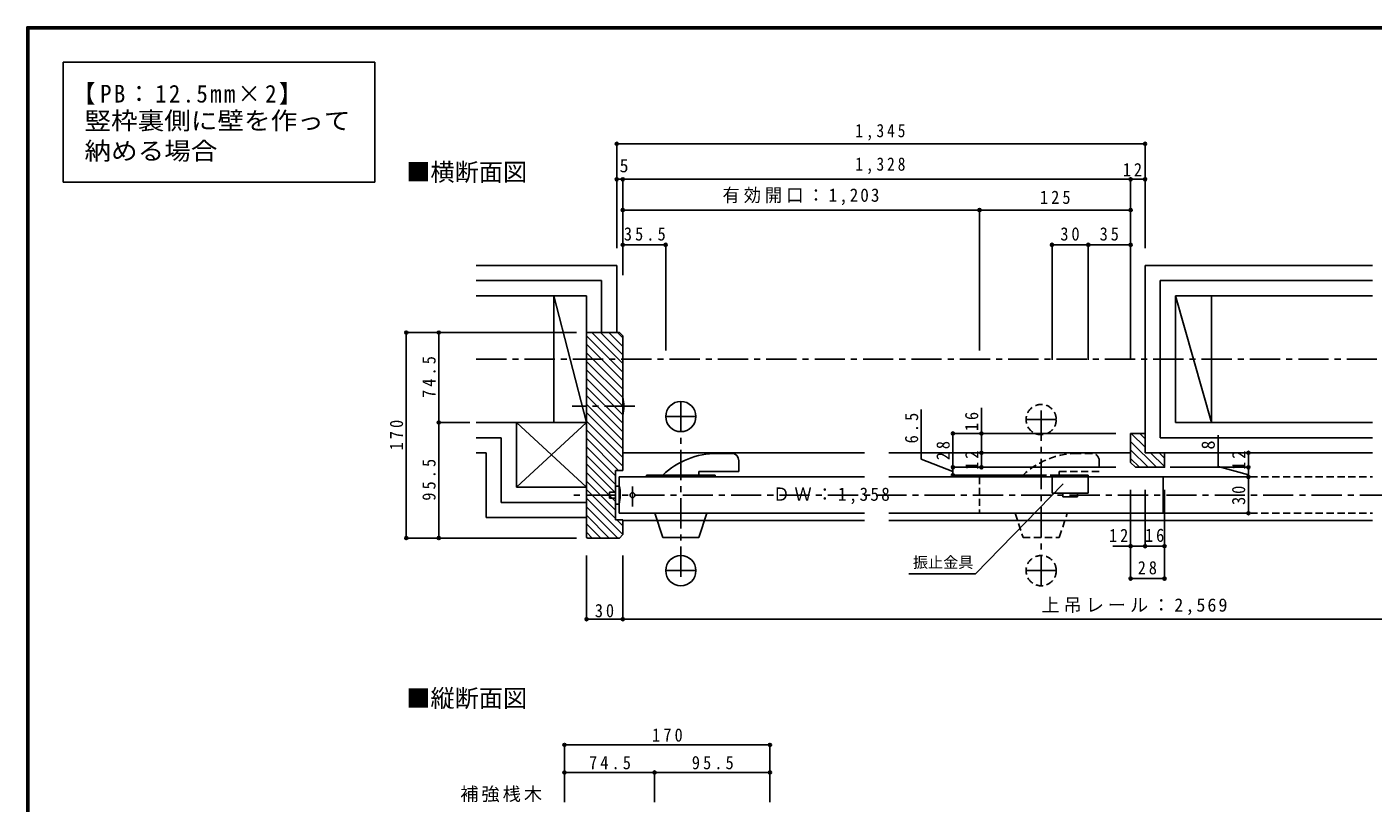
# Model space of a CAD drawing. Units: millimetres at full size, sheet at 1:5. Extents: x -1000 to 950, y -718 to 696.
# Drawn here: x -1000 to 113, y 54 to 696 of the extents above; entities that cross this region are included whole.
import ezdxf
from ezdxf.enums import TextEntityAlignment as Align

# ---------------------------------------------------------------- set-up
doc = ezdxf.new("R2010")
doc.units = ezdxf.units.MM
doc.header["$LTSCALE"] = 5
doc.header["$PDMODE"] = 32
doc.header["$PDSIZE"] = 2.5
doc.linetypes.add('CHAIN1', pattern=[8, 5, -1, 1, -1])
doc.linetypes.add('DASHED1', pattern=[1.8, 1.2, -0.6])
for name, color, linetype in [('0-1_通り芯', 4, 'CHAIN1'), ('0-2_柱', 7, 'Continuous'), ('0-3_仕上げ', 2, 'Continuous'), ('0-4_枠', 3, 'Continuous'), ('0-5_ケーシング', 3, 'Continuous'), ('0-6_扉', 6, 'Continuous'), ('0-7_金物', 7, 'Continuous'), ('0-9_その他構成部品', 4, 'DASHED1'), ('0-A_文字', 7, 'Continuous'), ('0-B_寸法', 7, 'Continuous'), ('0-C_ハッチ', 4, 'Continuous'), ('F-1_枠', 6, 'Continuous')]:
    doc.layers.add(name, color=color, linetype=linetype)
doc.styles.add('ＭＳ ゴシック', font='')
doc.styles.get('ＭＳ ゴシック').set_extended_font_data('MS Gothic')

msp = doc.modelspace()

# ---------------------------------------------------------------- linework, layer by layer
at = {"layer": '0-1_通り芯'}
for p, q in [((-628.517, 420.984), (367.312, 420.984)), ((-497.253, 381.984), (-548.959, 381.984)), ((-499.208, 299.127), (-499.208, 315.604)), ((367.312, 308.484), (-548.959, 308.484))]:
    msp.add_line(p, q, dxfattribs=at)
at = {"layer": '0-1_通り芯', "linetype": 'Continuous'}
msp.add_circle((-499.215, 308.484), 2, dxfattribs=at)
at = {"layer": '0-2_柱'}
for p, q in [((-537.208, 368.484), (-564.208, 473.484)), ((-564.208, 368.484), (-564.208, 473.484)), ((-537.208, 442.984), (-537.208, 473.484)), ((-50.208, 473.484), (-20.208, 368.484)), ((-50.208, 473.484), (-50.208, 368.484)), ((-20.208, 473.484), (-20.208, 368.484)), ((-595.208, 314.984), (-537.208, 368.484)), ((-595.208, 368.484), (-537.208, 314.984))]:
    msp.add_line(p, q, dxfattribs=at)
at = {"layer": '0-3_仕上げ'}
for p, q in [((-512.208, 498.484), (-628.517, 498.484)), ((-512.208, 442.984), (-512.208, 498.484)), ((-75.208, 498.484), (-75.208, 343.484)), ((112.792, 498.484), (-75.208, 498.484)), ((-524.708, 485.984), (-628.517, 485.984)), ((-524.708, 442.984), (-524.708, 485.984)), ((-537.208, 473.484), (-628.517, 473.484)), ((112.792, 473.484), (-50.208, 473.484)), ((-537.208, 368.484), (-628.517, 368.484)), ((-595.208, 314.984), (-595.208, 368.484)), ((-50.208, 368.484), (112.792, 368.484)), ((-607.708, 355.984), (-628.517, 355.984)), ((-607.708, 302.484), (-607.708, 355.984)), ((-62.708, 355.984), (112.792, 355.984)), ((-620.208, 343.484), (-628.517, 343.484)), ((-620.208, 289.984), (-620.208, 343.484)), ((-75.208, 343.484), (112.792, 343.484)), ((-595.208, 314.984), (-537.208, 314.984)), ((-607.708, 302.484), (-537.208, 302.484)), ((-620.208, 289.984), (-537.208, 289.984))]:
    msp.add_line(p, q, dxfattribs=at)
msp.add_lwpolyline([(112.792, 485.984), (-62.708, 485.984), (-62.708, 355.984)], dxfattribs=at)
at = {"layer": '0-4_枠'}
for p, q in [((-537.208, 442.984), (-510.037, 442.984)), ((-537.208, 273.984), (-537.208, 442.984)), ((-507.208, 440.155), (-510.037, 442.984)), ((-507.208, 440.155), (-507.208, 328.984)), ((-507.208, 343.484), (-307.208, 343.484)), ((-287.208, 343.484), (-87.208, 343.484)), ((-513.208, 328.984), (-513.208, 287.984)), ((-513.208, 328.984), (-507.208, 328.984)), ((-513.208, 287.984), (-507.208, 287.984)), ((-507.208, 287.984), (-507.208, 275.812)), ((-307.208, 287.484), (-507.208, 287.484)), ((112.792, 287.484), (-287.208, 287.484)), ((-536.208, 272.984), (-510.037, 272.984)), ((-510.037, 272.984), (-507.208, 275.812))]:
    msp.add_line(p, q, dxfattribs=at)
msp.add_arc((-536.208, 273.984), 1, 180, 270, dxfattribs=at)
at = {"layer": '0-5_ケーシング'}
msp.add_line((-59.208, 343.484), (-75.208, 343.484), dxfattribs=at)
for points in [[(-83.208, 331.484), (-87.208, 335.484), (-87.208, 359.484)], [(-75.208, 343.484), (-75.208, 359.484), (-87.208, 359.484)], [(-83.208, 331.484), (-59.208, 331.484), (-59.208, 343.484)]]:
    msp.add_lwpolyline(points, dxfattribs=at)
at = {"layer": '0-6_扉'}
for p, q in [((-510.208, 323.484), (-307.208, 323.484)), ((-510.208, 323.484), (-510.208, 293.484)), ((-287.208, 323.484), (-60.208, 323.484)), ((-60.208, 293.484), (-60.208, 323.484)), ((-510.208, 293.484), (-307.208, 293.484)), ((-287.208, 293.484), (-60.208, 293.484))]:
    msp.add_line(p, q, dxfattribs=at)
at = {"layer": '0-6_扉', "linetype": 'DASHED1'}
for p, q in [((-212.208, 323.484), (-212.208, 293.484)), ((-60.208, 323.484), (112.792, 323.484)), ((-60.208, 293.484), (112.792, 293.484))]:
    msp.add_line(p, q, dxfattribs=at)
at = {"layer": '0-7_金物'}
for p, q in [((-152.208, 324.984), (-152.208, 309.984)), ((-122.208, 324.984), (-152.208, 324.984)), ((-122.208, 324.984), (-122.208, 309.984)), ((-513.216, 305.984), (-518.216, 305.999)), ((-510.231, 300.975), (-513.231, 300.984)), ((-122.208, 309.984), (-152.208, 309.984)), ((-143.208, 309.984), (-143.208, 306.984)), ((-131.208, 306.984), (-143.208, 306.984)), ((-131.208, 309.984), (-131.208, 306.984))]:
    msp.add_line(p, q, dxfattribs=at)
for points in [[(-510.186, 315.975), (-513.186, 315.984), (-513.231, 300.984)], [(-513.201, 310.984), (-518.201, 310.999), (-518.216, 305.999)]]:
    msp.add_lwpolyline(points, dxfattribs=at)
for centre in [(-537.659, 382.066), (-540.659, 308.566)]:
    msp.add_arc(centre, 31.361, 345.9924, 13.66501, dxfattribs=at)
at = {"layer": '0-9_その他構成部品', "linetype": 'CHAIN1'}
for p, q in [((-459.215, 385.984), (-459.215, 235.984)), ((-161.208, 233.484), (-161.208, 383.484)), ((-471.715, 373.484), (-446.715, 373.484)), ((-148.708, 370.984), (-173.708, 370.984)), ((-471.715, 245.984), (-446.715, 245.984)), ((-148.708, 245.984), (-173.708, 245.984))]:
    msp.add_line(p, q, dxfattribs=at)
at = {"layer": '0-9_その他構成部品', "linetype": 'Continuous'}
for p, q in [((-417.208, 342.984), (-429.215, 342.984)), ((-411.208, 336.984), (-411.208, 327.984)), ((-487.708, 324.984), (-430.708, 324.984)), ((-487.708, 324.984), (-487.708, 323.484)), ((-444.208, 327.984), (-444.208, 324.984)), ((-444.208, 327.984), (-411.208, 327.984)), ((-430.708, 324.984), (-430.708, 323.484)), ((-480.708, 293.484), (-474.208, 273.484)), ((-444.208, 273.484), (-437.708, 293.484)), ((-474.208, 273.484), (-444.208, 273.484))]:
    msp.add_line(p, q, dxfattribs=at)
at = {"layer": '0-9_その他構成部品'}
for p, q in [((-119.208, 342.984), (-131.215, 342.984)), ((-113.208, 336.984), (-113.208, 327.984)), ((-189.708, 324.984), (-132.708, 324.984)), ((-189.708, 324.984), (-189.708, 323.484)), ((-146.208, 327.984), (-146.208, 324.984)), ((-146.208, 327.984), (-113.208, 327.984)), ((-132.708, 324.984), (-132.708, 323.484)), ((-182.708, 293.484), (-176.208, 273.484)), ((-146.208, 273.484), (-139.708, 293.484)), ((-176.208, 273.484), (-146.208, 273.484))]:
    msp.add_line(p, q, dxfattribs=at)
at = {"layer": '0-9_その他構成部品', "linetype": 'Continuous'}
for centre in [(-459.215, 373.484), (-459.215, 245.984)]:
    msp.add_circle(centre, 12.5, dxfattribs=at)
at = {"layer": '0-9_その他構成部品'}
for centre in [(-161.208, 370.984), (-161.208, 245.984)]:
    msp.add_circle(centre, 12.5, dxfattribs=at)
at = {"layer": '0-9_その他構成部品', "linetype": 'Continuous'}
for centre, radius, start, end in [((-429.215, 277.751), 65.233, 90, 133.60898), ((-417.208, 336.984), 6, 0, 90)]:
    msp.add_arc(centre, radius, start, end, dxfattribs=at)
at = {"layer": '0-9_その他構成部品'}
for centre, radius, start, end in [((-131.215, 277.751), 65.233, 90, 133.60898), ((-119.208, 336.984), 6, 0, 90)]:
    msp.add_arc(centre, radius, start, end, dxfattribs=at)
at = {"layer": '0-A_文字'}
for p, q in [((-215.647, 243.228), (-143.091, 317.858)), ((-270.63, 243.228), (-215.647, 243.228))]:
    msp.add_line(p, q, dxfattribs=at)
at = {"layer": '0-B_寸法'}
for p, q in [((-969.986, 666.667), (-712.347, 666.667)), ((-969.986, 567.43), (-969.986, 666.667)), ((-14.8, 358.023), (-14.8, 332.235)), ((-14.8, 332.235), (10.184, 325.306))]:
    msp.add_line(p, q, dxfattribs=at)
at = {"layer": '0-B_寸法', "color": 4}
for p, q in [((-512.208, 599.168), (-512.208, 512.707)), ((-512.208, 599.168), (-75.208, 599.168)), ((-75.208, 599.168), (-75.208, 512.707)), ((-512.208, 569.783), (-507.208, 569.783)), ((-507.208, 569.783), (-507.208, 544.314)), ((-507.208, 569.783), (-87.208, 569.783)), ((-87.208, 569.783), (-75.208, 569.783)), ((-87.208, 569.783), (-87.208, 544.314)), ((-507.208, 544.314), (-507.208, 490.471)), ((-212.208, 544.314), (-212.208, 428.212)), ((-87.208, 544.314), (-87.208, 420.298)), ((-507.208, 515.555), (-471.715, 515.555)), ((-471.715, 515.555), (-471.715, 428.212)), ((-152.208, 515.555), (-122.208, 515.555)), ((-152.208, 515.555), (-152.208, 420.298)), ((-122.208, 515.555), (-87.208, 515.555)), ((-122.208, 515.555), (-122.208, 420.298)), ((-686.267, 272.984), (-686.267, 442.984)), ((-686.267, 442.984), (-659.381, 442.984)), ((-659.381, 442.984), (-545.58, 442.984)), ((-659.381, 368.484), (-659.381, 442.984)), ((-210.598, 380.638), (-210.598, 343.484)), ((-234.234, 359.484), (-234.234, 331.484)), ((-234.234, 359.484), (-210.598, 359.484)), ((-210.598, 359.484), (-99.509, 359.484)), ((-210.598, 343.484), (-189.546, 343.484)), ((-210.598, 343.484), (-210.598, 331.484)), ((10.184, 343.484), (-27.959, 343.484)), ((10.184, 343.484), (10.184, 331.484)), ((-234.234, 331.484), (-99.509, 331.484)), ((-234.234, 331.484), (-234.234, 324.984)), ((-234.234, 324.984), (-157.038, 324.984)), ((10.184, 331.484), (-54.558, 331.484)), ((10.184, 323.484), (-54.558, 323.484)), ((10.184, 331.484), (10.184, 323.484)), ((10.184, 323.484), (10.184, 293.484)), ((-87.208, 266.257), (-87.208, 312.96)), ((-75.208, 266.257), (-75.208, 312.96)), ((-59.208, 266.257), (-59.208, 312.96)), ((10.184, 293.484), (-54.558, 293.484)), ((-686.267, 272.984), (-659.381, 272.984)), ((-659.381, 272.984), (-545.58, 272.984)), ((-537.208, 205.785), (-537.208, 258.394)), ((-507.208, 205.785), (-507.208, 258.394)), ((-101.943, 266.257), (-75.208, 266.257)), ((-87.208, 239.408), (-87.208, 266.257)), ((-75.208, 266.257), (-59.208, 266.257)), ((-59.208, 239.408), (-59.208, 266.257)), ((-87.208, 239.408), (-59.208, 239.408)), ((-507.208, 205.785), (-537.208, 205.785)), ((-507.208, 205.785), (332.792, 205.785)), ((-385.472, 101.882), (-555.472, 101.882)), ((-555.472, 101.882), (-555.472, 79.02)), ((-385.472, 101.882), (-385.472, 79.02)), ((-555.472, 79.02), (-555.472, 54.484)), ((-480.972, 79.02), (-555.472, 79.02)), ((-385.472, 79.02), (-480.972, 79.02)), ((-480.972, 79.02), (-480.972, 54.484)), ((-385.472, 79.02), (-385.472, 54.484))]:
    msp.add_line(p, q, dxfattribs=at)
at = {"layer": '0-B_寸法'}
for points in [[(-712.347, 666.667), (-712.347, 567.43), (-969.986, 567.43)], [(-260.379, 379.195), (-260.379, 338.299), (-234.234, 328.132)]]:
    msp.add_lwpolyline(points, dxfattribs=at)
at = {"layer": '0-B_寸法', "color": 4}
for points in [[(-507.208, 544.314), (-212.208, 544.314), (-87.208, 544.314)], [(-659.381, 272.984), (-659.381, 368.484), (-633.612, 368.484)]]:
    msp.add_lwpolyline(points, dxfattribs=at)
at = {"layer": '0-B_寸法'}
for p in [(-512.208, 599.168), (-75.208, 599.168), (-512.208, 569.783), (-507.208, 569.783), (-87.208, 569.783), (-75.208, 569.783), (-507.208, 544.314), (-212.208, 544.314), (-87.208, 544.314), (-507.208, 515.555), (-471.715, 515.555), (-152.208, 515.555), (-122.208, 515.555), (-87.208, 515.555), (-686.267, 442.984), (-659.381, 442.984), (-659.381, 368.484), (-234.234, 359.484), (-210.598, 359.484), (-210.598, 343.484), (10.184, 343.484), (-234.234, 331.484), (-234.234, 324.984), (-210.598, 331.484), (10.184, 331.484), (10.184, 323.484), (10.184, 293.484), (-686.267, 272.984), (-659.381, 272.984), (-87.208, 266.257), (-75.208, 266.257), (-59.208, 266.257), (-87.208, 239.408), (-59.208, 239.408), (-537.208, 205.785), (-507.208, 205.785), (-555.472, 101.882), (-385.472, 101.882), (-555.472, 79.02), (-480.972, 79.02), (-385.472, 79.02)]:
    msp.add_point(p, dxfattribs=at)
at = {"layer": '0-C_ハッチ'}
for p, q in [((-537.208, 440.339), (-507.208, 410.339)), ((-532.782, 442.984), (-507.208, 417.41)), ((-507.208, 424.481), (-525.711, 442.984)), ((-518.64, 442.984), (-507.208, 431.552)), ((-511.569, 442.984), (-507.208, 438.623)), ((-537.208, 433.268), (-507.208, 403.268)), ((-507.208, 396.197), (-537.208, 426.197)), ((-537.208, 419.126), (-507.208, 389.126)), ((-537.208, 412.055), (-507.208, 382.055)), ((-537.208, 404.984), (-507.208, 374.984)), ((-537.208, 397.913), (-507.208, 367.913)), ((-537.208, 390.842), (-507.208, 360.842)), ((-537.208, 383.771), (-507.208, 353.771)), ((-537.208, 376.7), (-507.208, 346.7)), ((-537.208, 369.629), (-507.208, 339.629)), ((-537.208, 362.558), (-507.208, 332.558)), ((-75.208, 348.033), (-86.659, 359.484)), ((-75.208, 355.104), (-79.588, 359.484)), ((-537.208, 355.487), (-510.705, 328.984)), ((-537.208, 348.416), (-513.208, 324.416)), ((-65.73, 331.484), (-87.208, 352.962)), ((-72.802, 331.484), (-87.208, 345.891)), ((-537.208, 341.345), (-513.208, 317.345)), ((-537.208, 334.274), (-513.208, 310.274)), ((-79.873, 331.484), (-87.208, 338.819)), ((-59.208, 332.033), (-70.659, 343.484)), ((-59.208, 339.104), (-63.588, 343.484)), ((-537.208, 327.203), (-513.208, 303.203)), ((-537.208, 320.132), (-513.208, 296.132)), ((-537.208, 313.061), (-513.208, 289.061)), ((-537.208, 305.99), (-507.208, 275.99)), ((-537.208, 298.918), (-511.274, 272.984)), ((-537.208, 291.847), (-518.345, 272.984)), ((-537.208, 284.776), (-525.416, 272.984)), ((-512.131, 287.984), (-507.208, 283.061)), ((-537.208, 277.705), (-532.487, 272.984))]:
    msp.add_line(p, q, dxfattribs=at)
at = {"layer": 'F-1_枠'}
for p, q in [((-1000, 695.833), (-1000, -700.833)), ((-1000, 695.833), (950, 695.833)), ((-1000, 695), (950, 695)), ((-1000, 694.167), (950, 694.167)), ((-999.167, 695.833), (-999.167, -700.833)), ((-998.333, 695.833), (-998.333, -700.833))]:
    msp.add_line(p, q, dxfattribs=at)

# ---------------------------------------------------------------- texts
at = {"layer": '0-A_文字', "style": 'ＭＳ ゴシック'}
for s, height, p in [('■横断面図', 14.66, (-686.267, 564.01)), ('振止金具', 9.164, (-267.258, 245.548)), ('■縦断面図', 14.66, (-686.267, 128.701))]:
    msp.add_text(s, height=height, dxfattribs=at).set_placement(p, align=Align.BOTTOM_LEFT)
at = {"layer": '0-A_文字', "char_height": 11, "attachment_point": 7, "style": 'ＭＳ ゴシック'}
for s, insert in [('\\T1.26;\\W0.95;ＤＷ：1,358', (-383.212, 300.948)), ('\\T1.17;補強桟木', (-641.65, 54.361))]:
    msp.add_mtext(s, dxfattribs=dict(at, insert=insert))
at = {"layer": '0-B_寸法', "style": 'ＭＳ ゴシック', "width": 1.1}
for s, p in [('竪枠裏側に壁を作って', (-952.417, 606.528)), ('納める場合', (-952.417, 581.528))]:
    msp.add_text(s, height=14.66, dxfattribs=at).set_placement(p, align=Align.BOTTOM_LEFT)
at = {"layer": '0-B_寸法', "style": 'ＭＳ ゴシック'}
msp.add_text('5', height=11, dxfattribs=at).set_placement((-509.901, 572.283), align=Align.BOTTOM_LEFT)
msp.add_text('8', height=11, rotation=90, dxfattribs=at).set_placement((-14.347, 346.195), align=Align.BOTTOM_LEFT)
at = {"layer": '0-B_寸法', "attachment_point": 7, "style": 'ＭＳ ゴシック'}
for s, insert, char_height in [('\\T1.2;\\W0.95;【PB：12.5mm×2】', (-962.293, 631.528), 14.66), ('\\T1.38;\\W0.85;1,345', (-314.958, 601.738), 11), ('\\T1.38;\\W0.85;1,328', (-314.958, 574.054), 11), ('\\T1.36;\\W0.9;12', (-93.688, 572.283), 11), ('\\T1.23;\\W0.95;有効開口：1,203', (-424.708, 548.351), 11), ('\\T1.38;\\W0.9;125', (-162.241, 549.246), 11), ('\\T1.38;\\W0.9;35.5', (-506.337, 518.929), 11), ('\\T1.36;\\W0.9;30', (-145.333, 518.929), 11), ('\\T1.36;\\W0.9;35', (-112.833, 518.929), 11), ('\\T1.36;\\W0.9;12', (-105.073, 269.631), 11), ('\\T1.36;\\W0.9;16', (-75.333, 269.631), 11), ('\\T1.36;\\W0.9;28', (-81.333, 242.781), 11), ('\\T1.22;上吊レール：2,569', (-160.958, 209.25), 11), ('\\T1.36;\\W0.9;30', (-530.333, 207.295), 11), ('\\T1.38;\\W0.9;170', (-482.972, 104.382), 11), ('\\T1.38;\\W0.9;74.5', (-535.097, 81.52), 11), ('\\T1.38;\\W0.9;95.5', (-450.097, 81.52), 11)]:
    msp.add_mtext(s, dxfattribs=dict(at, insert=insert, char_height=char_height))
at = {"layer": '0-B_寸法', "char_height": 11, "attachment_point": 7, "rotation": 90, "style": 'ＭＳ ゴシック'}
for s, insert in [('\\T1.38;\\W0.9;74.5', (-661.881, 388.859)), ('\\T1.38;\\W0.9;170', (-688.767, 345.484)), ('\\T1.38;\\W0.9;6.5', (-262.778, 351.304)), ('\\T1.36;\\W0.9;16', (-213.098, 361.433)), ('\\T1.36;\\W0.9;28', (-236.734, 337.359)), ('\\T1.38;\\W0.9;95.5', (-661.881, 303.859)), ('\\T1.36;\\W0.9;12', (-213.098, 329.359)), ('\\T1.36;\\W0.9;12', (7.684, 329.359)), ('\\T1.36;\\W0.9;30', (7.684, 300.359))]:
    msp.add_mtext(s, dxfattribs=dict(at, insert=insert))

doc.saveas('drawing.dxf')
